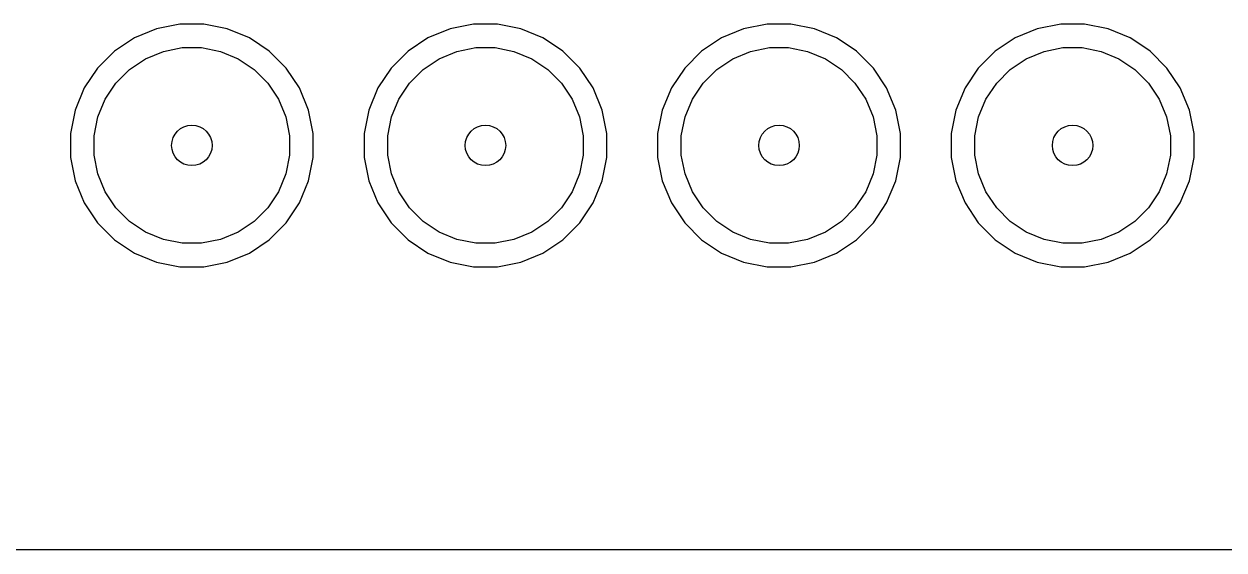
# Model space of a CAD drawing. Extents: x 2.09 to 4.51, y -4.8 to -2.93.
# Drawn here: x 2.5397 to 2.9484, y -4.8031 to -4.624 of the extents above; entities that cross this region are included whole.
import ezdxf

# ---------------------------------------------------------------- set-up
doc = ezdxf.new("R2010")
doc.units = 0
doc.header["$MEASUREMENT"] = 0
doc.layers.add('BLACK', color=7, linetype='CONTINUOUS')

msp = doc.modelspace()

# ---------------------------------------------------------------- linework, layer by layer
at = {"layer": 'BLACK', "linetype": 'CONTINUOUS'}
for p, q in [((2.58479, -4.62559), (2.57726, -4.6287)), ((2.59278, -4.624), (2.58479, -4.62559)), ((2.60092, -4.624), (2.59278, -4.624)), ((2.59278, -4.624), (2.59278, -4.624)), ((2.60891, -4.62559), (2.60092, -4.624)), ((2.60092, -4.624), (2.60092, -4.624)), ((2.61644, -4.6287), (2.60891, -4.62559)), ((2.68479, -4.62559), (2.67726, -4.6287)), ((2.69278, -4.624), (2.68479, -4.62559)), ((2.70092, -4.624), (2.69278, -4.624)), ((2.69278, -4.624), (2.69278, -4.624)), ((2.70891, -4.62559), (2.70092, -4.624)), ((2.70092, -4.624), (2.70092, -4.624)), ((2.71644, -4.6287), (2.70891, -4.62559)), ((2.78479, -4.62559), (2.77726, -4.6287)), ((2.79278, -4.624), (2.78479, -4.62559)), ((2.80092, -4.624), (2.79278, -4.624)), ((2.79278, -4.624), (2.79278, -4.624)), ((2.80891, -4.62559), (2.80092, -4.624)), ((2.80092, -4.624), (2.80092, -4.624)), ((2.81644, -4.6287), (2.80891, -4.62559)), ((2.88479, -4.62559), (2.87726, -4.6287)), ((2.89278, -4.624), (2.88479, -4.62559)), ((2.90092, -4.624), (2.89278, -4.624)), ((2.89278, -4.624), (2.89278, -4.624)), ((2.90891, -4.62559), (2.90092, -4.624)), ((2.90092, -4.624), (2.90092, -4.624)), ((2.91644, -4.6287), (2.90891, -4.62559)), ((2.57726, -4.6287), (2.57049, -4.63323)), ((2.62005, -4.63111), (2.61644, -4.6287)), ((2.67726, -4.6287), (2.67049, -4.63323)), ((2.72005, -4.63111), (2.71644, -4.6287)), ((2.77726, -4.6287), (2.77049, -4.63323)), ((2.82005, -4.63111), (2.81644, -4.6287)), ((2.87726, -4.6287), (2.87049, -4.63323)), ((2.92005, -4.63111), (2.91644, -4.6287)), ((2.57049, -4.63323), (2.56473, -4.63899)), ((2.58108, -4.63584), (2.58714, -4.63333)), ((2.58714, -4.63333), (2.59357, -4.63205)), ((2.59357, -4.63205), (2.60013, -4.63205)), ((2.60013, -4.63205), (2.60656, -4.63333)), ((2.60656, -4.63333), (2.61263, -4.63584)), ((2.62321, -4.63323), (2.62005, -4.63111)), ((2.62898, -4.63899), (2.62321, -4.63323)), ((2.67049, -4.63323), (2.66473, -4.63899)), ((2.68108, -4.63584), (2.68714, -4.63333)), ((2.68714, -4.63333), (2.69357, -4.63205)), ((2.69357, -4.63205), (2.70013, -4.63205)), ((2.70013, -4.63205), (2.70656, -4.63333)), ((2.70656, -4.63333), (2.71263, -4.63584)), ((2.72321, -4.63323), (2.72005, -4.63111)), ((2.72898, -4.63899), (2.72321, -4.63323)), ((2.77049, -4.63323), (2.76473, -4.63899)), ((2.78108, -4.63584), (2.78714, -4.63333)), ((2.78714, -4.63333), (2.79357, -4.63205)), ((2.79357, -4.63205), (2.80013, -4.63205)), ((2.80013, -4.63205), (2.80656, -4.63333)), ((2.80656, -4.63333), (2.81263, -4.63584)), ((2.82321, -4.63323), (2.82005, -4.63111)), ((2.82898, -4.63899), (2.82321, -4.63323)), ((2.87049, -4.63323), (2.86473, -4.63899)), ((2.88108, -4.63584), (2.88714, -4.63333)), ((2.88714, -4.63333), (2.89357, -4.63205)), ((2.89357, -4.63205), (2.90013, -4.63205)), ((2.90013, -4.63205), (2.90656, -4.63333)), ((2.90656, -4.63333), (2.91263, -4.63584)), ((2.92321, -4.63323), (2.92005, -4.63111)), ((2.92898, -4.63899), (2.92321, -4.63323)), ((2.56473, -4.63899), (2.5602, -4.64576)), ((2.57562, -4.63949), (2.58108, -4.63584)), ((2.61263, -4.63584), (2.61808, -4.63949)), ((2.6335, -4.64576), (2.62898, -4.63899)), ((2.66473, -4.63899), (2.6602, -4.64576)), ((2.67562, -4.63949), (2.68108, -4.63584)), ((2.71263, -4.63584), (2.71808, -4.63949)), ((2.7335, -4.64576), (2.72898, -4.63899)), ((2.76473, -4.63899), (2.7602, -4.64576)), ((2.77562, -4.63949), (2.78108, -4.63584)), ((2.81263, -4.63584), (2.81808, -4.63949)), ((2.8335, -4.64576), (2.82898, -4.63899)), ((2.86473, -4.63899), (2.8602, -4.64576)), ((2.87562, -4.63949), (2.88108, -4.63584)), ((2.91263, -4.63584), (2.91808, -4.63949)), ((2.9335, -4.64576), (2.92898, -4.63899)), ((2.57098, -4.64412), (2.57562, -4.63949)), ((2.61808, -4.63949), (2.62272, -4.64412)), ((2.67098, -4.64412), (2.67562, -4.63949)), ((2.71808, -4.63949), (2.72272, -4.64412)), ((2.77098, -4.64412), (2.77562, -4.63949)), ((2.81808, -4.63949), (2.82272, -4.64412)), ((2.87098, -4.64412), (2.87562, -4.63949)), ((2.91808, -4.63949), (2.92272, -4.64412)), ((2.5602, -4.64576), (2.55708, -4.65329)), ((2.56734, -4.64958), (2.57098, -4.64412)), ((2.62272, -4.64412), (2.62636, -4.64958)), ((2.63662, -4.65329), (2.6335, -4.64576)), ((2.6602, -4.64576), (2.65708, -4.65329)), ((2.66734, -4.64958), (2.67098, -4.64412)), ((2.72272, -4.64412), (2.72636, -4.64958)), ((2.73662, -4.65329), (2.7335, -4.64576)), ((2.7602, -4.64576), (2.75708, -4.65329)), ((2.76734, -4.64958), (2.77098, -4.64412)), ((2.82272, -4.64412), (2.82636, -4.64958)), ((2.83662, -4.65329), (2.8335, -4.64576)), ((2.8602, -4.64576), (2.85708, -4.65329)), ((2.86734, -4.64958), (2.87098, -4.64412)), ((2.92272, -4.64412), (2.92636, -4.64958)), ((2.93662, -4.65329), (2.9335, -4.64576)), ((2.56483, -4.65564), (2.56734, -4.64958)), ((2.62636, -4.64958), (2.62887, -4.65564)), ((2.66483, -4.65564), (2.66734, -4.64958)), ((2.72636, -4.64958), (2.72887, -4.65564)), ((2.76483, -4.65564), (2.76734, -4.64958)), ((2.82636, -4.64958), (2.82887, -4.65564)), ((2.86483, -4.65564), (2.86734, -4.64958)), ((2.92636, -4.64958), (2.92887, -4.65564)), ((2.55708, -4.65329), (2.55549, -4.66128)), ((2.63821, -4.66128), (2.63662, -4.65329)), ((2.65708, -4.65329), (2.65549, -4.66128)), ((2.73821, -4.66128), (2.73662, -4.65329)), ((2.75708, -4.65329), (2.75549, -4.66128)), ((2.83821, -4.66128), (2.83662, -4.65329)), ((2.85708, -4.65329), (2.85549, -4.66128)), ((2.93821, -4.66128), (2.93662, -4.65329)), ((2.56355, -4.66207), (2.56483, -4.65564)), ((2.62887, -4.65564), (2.63015, -4.66207)), ((2.66355, -4.66207), (2.66483, -4.65564)), ((2.72887, -4.65564), (2.73015, -4.66207)), ((2.76355, -4.66207), (2.76483, -4.65564)), ((2.82887, -4.65564), (2.83015, -4.66207)), ((2.86355, -4.66207), (2.86483, -4.65564)), ((2.92887, -4.65564), (2.93015, -4.66207)), ((2.55549, -4.66128), (2.55549, -4.66943)), ((2.56355, -4.66863), (2.56355, -4.66207)), ((2.63015, -4.66207), (2.63015, -4.66863)), ((2.63821, -4.66943), (2.63821, -4.66128)), ((2.63821, -4.66128), (2.63821, -4.66128)), ((2.65549, -4.66128), (2.65549, -4.66943)), ((2.66355, -4.66863), (2.66355, -4.66207)), ((2.73015, -4.66207), (2.73015, -4.66863)), ((2.73821, -4.66943), (2.73821, -4.66128)), ((2.73821, -4.66128), (2.73821, -4.66128)), ((2.75549, -4.66128), (2.75549, -4.66943)), ((2.76355, -4.66863), (2.76355, -4.66207)), ((2.83015, -4.66207), (2.83015, -4.66863)), ((2.83821, -4.66943), (2.83821, -4.66128)), ((2.83821, -4.66128), (2.83821, -4.66128)), ((2.85549, -4.66128), (2.85549, -4.66943)), ((2.86355, -4.66863), (2.86355, -4.66207)), ((2.93015, -4.66207), (2.93015, -4.66863)), ((2.93821, -4.66943), (2.93821, -4.66128)), ((2.93821, -4.66128), (2.93821, -4.66128)), ((2.55549, -4.66943), (2.55708, -4.67742)), ((2.56483, -4.67507), (2.56355, -4.66863)), ((2.63015, -4.66863), (2.62887, -4.67507)), ((2.63662, -4.67742), (2.63821, -4.66943)), ((2.65549, -4.66943), (2.65708, -4.67742)), ((2.66483, -4.67507), (2.66355, -4.66863)), ((2.73015, -4.66863), (2.72887, -4.67507)), ((2.73662, -4.67742), (2.73821, -4.66943)), ((2.75549, -4.66943), (2.75708, -4.67742)), ((2.76483, -4.67507), (2.76355, -4.66863)), ((2.83015, -4.66863), (2.82887, -4.67507)), ((2.83662, -4.67742), (2.83821, -4.66943)), ((2.85549, -4.66943), (2.85708, -4.67742)), ((2.86483, -4.67507), (2.86355, -4.66863)), ((2.93015, -4.66863), (2.92887, -4.67507)), ((2.93662, -4.67742), (2.93821, -4.66943)), ((2.56734, -4.68113), (2.56483, -4.67507)), ((2.62887, -4.67507), (2.62636, -4.68113)), ((2.66734, -4.68113), (2.66483, -4.67507)), ((2.72887, -4.67507), (2.72636, -4.68113)), ((2.76734, -4.68113), (2.76483, -4.67507)), ((2.82887, -4.67507), (2.82636, -4.68113)), ((2.86734, -4.68113), (2.86483, -4.67507)), ((2.92887, -4.67507), (2.92636, -4.68113)), ((2.55708, -4.67742), (2.5602, -4.68494)), ((2.6335, -4.68494), (2.63662, -4.67742)), ((2.65708, -4.67742), (2.6602, -4.68494)), ((2.7335, -4.68494), (2.73662, -4.67742)), ((2.75708, -4.67742), (2.7602, -4.68494)), ((2.8335, -4.68494), (2.83662, -4.67742)), ((2.85708, -4.67742), (2.8602, -4.68494)), ((2.9335, -4.68494), (2.93662, -4.67742)), ((2.57098, -4.68658), (2.56734, -4.68113)), ((2.62636, -4.68113), (2.62272, -4.68658)), ((2.67098, -4.68658), (2.66734, -4.68113)), ((2.72636, -4.68113), (2.72272, -4.68658)), ((2.77098, -4.68658), (2.76734, -4.68113)), ((2.82636, -4.68113), (2.82272, -4.68658)), ((2.87098, -4.68658), (2.86734, -4.68113)), ((2.92636, -4.68113), (2.92272, -4.68658)), ((2.5602, -4.68494), (2.56473, -4.69172)), ((2.57562, -4.69122), (2.57098, -4.68658)), ((2.62272, -4.68658), (2.61808, -4.69122)), ((2.62898, -4.69172), (2.6335, -4.68494)), ((2.6602, -4.68494), (2.66473, -4.69172)), ((2.67562, -4.69122), (2.67098, -4.68658)), ((2.72272, -4.68658), (2.71808, -4.69122)), ((2.72898, -4.69172), (2.7335, -4.68494)), ((2.7602, -4.68494), (2.76473, -4.69172)), ((2.77562, -4.69122), (2.77098, -4.68658)), ((2.82272, -4.68658), (2.81808, -4.69122)), ((2.82898, -4.69172), (2.8335, -4.68494)), ((2.8602, -4.68494), (2.86473, -4.69172)), ((2.87562, -4.69122), (2.87098, -4.68658)), ((2.92272, -4.68658), (2.91808, -4.69122)), ((2.92898, -4.69172), (2.9335, -4.68494)), ((2.56473, -4.69172), (2.56473, -4.69172)), ((2.56473, -4.69172), (2.57049, -4.69748)), ((2.58108, -4.69487), (2.57562, -4.69122)), ((2.61808, -4.69122), (2.61263, -4.69487)), ((2.62321, -4.69748), (2.62898, -4.69172)), ((2.66473, -4.69172), (2.66473, -4.69172)), ((2.66473, -4.69172), (2.67049, -4.69748)), ((2.68108, -4.69487), (2.67562, -4.69122)), ((2.71808, -4.69122), (2.71263, -4.69487)), ((2.72321, -4.69748), (2.72898, -4.69172)), ((2.76473, -4.69172), (2.76473, -4.69172)), ((2.76473, -4.69172), (2.77049, -4.69748)), ((2.78108, -4.69487), (2.77562, -4.69122)), ((2.81808, -4.69122), (2.81263, -4.69487)), ((2.82321, -4.69748), (2.82898, -4.69172)), ((2.86473, -4.69172), (2.86473, -4.69172)), ((2.86473, -4.69172), (2.87049, -4.69748)), ((2.88108, -4.69487), (2.87562, -4.69122)), ((2.91808, -4.69122), (2.91263, -4.69487)), ((2.92321, -4.69748), (2.92898, -4.69172)), ((2.58714, -4.69738), (2.58108, -4.69487)), ((2.61263, -4.69487), (2.60656, -4.69738)), ((2.68714, -4.69738), (2.68108, -4.69487)), ((2.71263, -4.69487), (2.70656, -4.69738)), ((2.78714, -4.69738), (2.78108, -4.69487)), ((2.81263, -4.69487), (2.80656, -4.69738)), ((2.88714, -4.69738), (2.88108, -4.69487)), ((2.91263, -4.69487), (2.90656, -4.69738)), ((2.57049, -4.69748), (2.57726, -4.70201)), ((2.59357, -4.69866), (2.58714, -4.69738)), ((2.60013, -4.69866), (2.59357, -4.69866)), ((2.60656, -4.69738), (2.60013, -4.69866)), ((2.61644, -4.70201), (2.62321, -4.69748)), ((2.67049, -4.69748), (2.67726, -4.70201)), ((2.69357, -4.69866), (2.68714, -4.69738)), ((2.70013, -4.69866), (2.69357, -4.69866)), ((2.70656, -4.69738), (2.70013, -4.69866)), ((2.71644, -4.70201), (2.72321, -4.69748)), ((2.77049, -4.69748), (2.77726, -4.70201)), ((2.79357, -4.69866), (2.78714, -4.69738)), ((2.80013, -4.69866), (2.79357, -4.69866)), ((2.80656, -4.69738), (2.80013, -4.69866)), ((2.81644, -4.70201), (2.82321, -4.69748)), ((2.87049, -4.69748), (2.87726, -4.70201)), ((2.89357, -4.69866), (2.88714, -4.69738)), ((2.90013, -4.69866), (2.89357, -4.69866)), ((2.90656, -4.69738), (2.90013, -4.69866)), ((2.91644, -4.70201), (2.92321, -4.69748)), ((2.57726, -4.70201), (2.58479, -4.70512)), ((2.60891, -4.70512), (2.61644, -4.70201)), ((2.67726, -4.70201), (2.68479, -4.70512)), ((2.70891, -4.70512), (2.71644, -4.70201)), ((2.77726, -4.70201), (2.78479, -4.70512)), ((2.80891, -4.70512), (2.81644, -4.70201)), ((2.87726, -4.70201), (2.88479, -4.70512)), ((2.90891, -4.70512), (2.91644, -4.70201)), ((2.58479, -4.70512), (2.59278, -4.70671)), ((2.59278, -4.70671), (2.59278, -4.70671)), ((2.59278, -4.70671), (2.60092, -4.70671)), ((2.60092, -4.70671), (2.60891, -4.70512)), ((2.60092, -4.70671), (2.60092, -4.70671)), ((2.68479, -4.70512), (2.69278, -4.70671)), ((2.69278, -4.70671), (2.69278, -4.70671)), ((2.69278, -4.70671), (2.70092, -4.70671)), ((2.70092, -4.70671), (2.70891, -4.70512)), ((2.70092, -4.70671), (2.70092, -4.70671)), ((2.78479, -4.70512), (2.79278, -4.70671)), ((2.79278, -4.70671), (2.79278, -4.70671)), ((2.79278, -4.70671), (2.80092, -4.70671)), ((2.80092, -4.70671), (2.80891, -4.70512)), ((2.80092, -4.70671), (2.80092, -4.70671)), ((2.88479, -4.70512), (2.89278, -4.70671)), ((2.89278, -4.70671), (2.89278, -4.70671)), ((2.89278, -4.70671), (2.90092, -4.70671)), ((2.90092, -4.70671), (2.90891, -4.70512)), ((2.90092, -4.70671), (2.90092, -4.70671)), ((4.42901, -4.80313), (2.16548, -4.80313))]:
    msp.add_line(p, q, dxfattribs=at)
at = {"layer": 'BLACK'}
for centre in [(2.59685, -4.66535), (2.69685, -4.66535), (2.79685, -4.66535), (2.89685, -4.66535)]:
    msp.add_circle(centre, 0.00689, dxfattribs=at)
at = {"layer": 'WHITE'}
for centre in [(2.59685, -4.66535), (2.69685, -4.66535), (2.79685, -4.66535), (2.89685, -4.66535)]:
    msp.add_circle(centre, 0.00689, dxfattribs=at)

doc.saveas('drawing.dxf')
